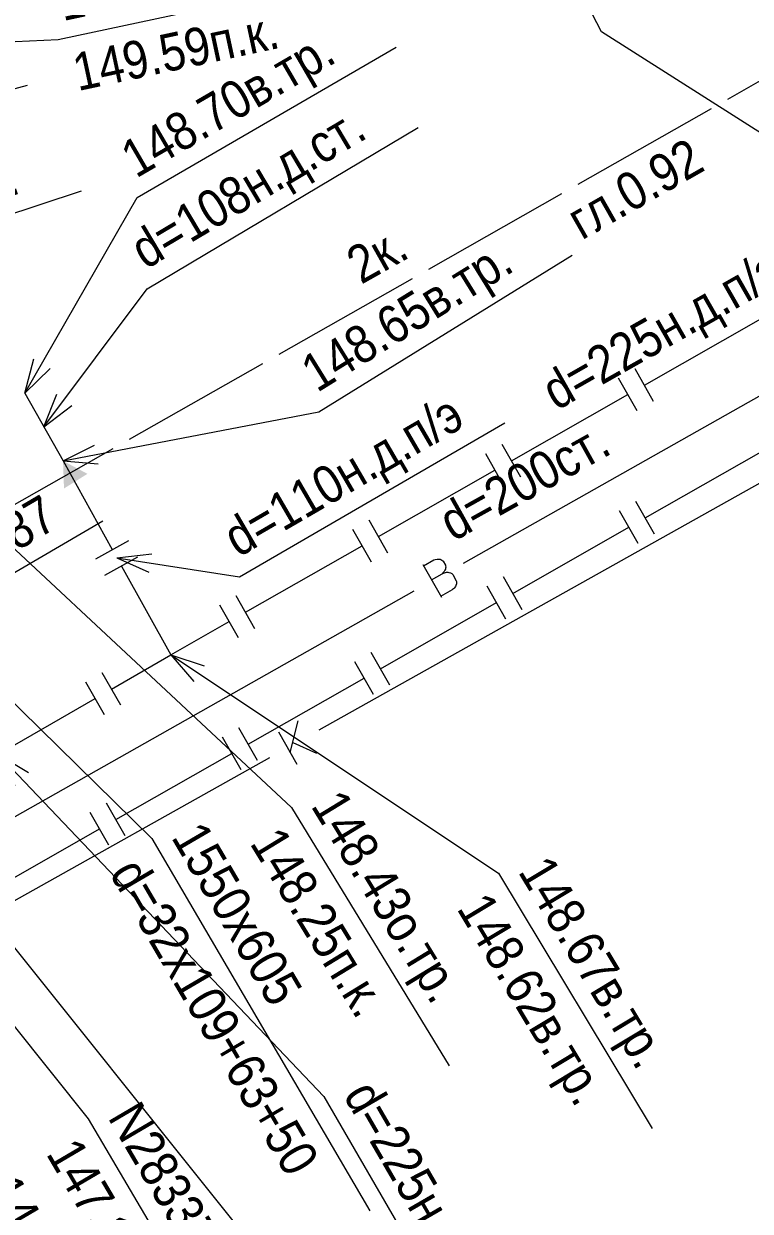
# Model space of a CAD drawing. Header units: metres. Extents: x 369 to 856, y 14070 to 14447.
# Drawn here: x 517.8 to 537.08, y 14293.61 to 14325.15 of the extents above; entities that cross this region are included whole.
import ezdxf
from ezdxf.enums import TextEntityAlignment as Align

# ---------------------------------------------------------------- set-up
doc = ezdxf.new("R2010")
doc.units = ezdxf.units.M
doc.header["$MEASUREMENT"] = 0
for name, color, linetype, lineweight in [('Водопровод', 7, 'Continuous', 25), ('Газопровод', 7, 'Continuous', 25), ('Кабель электрический', 7, 'Continuous', 25), ('Канализация самотёчная', 7, 'Continuous', 25), ('Теплосеть', 7, 'Continuous', 25)]:
    doc.layers.add(name, color=color, linetype=linetype, lineweight=lineweight)
doc.styles.add('Style-RUSSIAN_1251', font='RUSSIAN_1251.shx')
doc.styles.add('Style-RUSSIAN_1251 I 0.00000', font='RUSSIAN_1251.shx')

# ---------------------------------------------------------------- blocks, each defined once
blk = doc.blocks.new('msdElementTypeLineString_551')
at = {"layer": 'Газопровод', "color": 252, "linetype": 'Continuous', "lineweight": 9}
for p, q in [((30.853, 10.633), (33.931, 12.388)), ((31.1, 10.198), (30.605, 11.067)), ((30.666, 9.951), (30.171, 10.82)), ((27.34, 8.63), (30.418, 10.385)), ((27.587, 8.196), (27.092, 9.065)), ((27.153, 7.948), (26.658, 8.817)), ((23.827, 6.628), (26.905, 8.383)), ((24.074, 6.193), (23.579, 7.062)), ((23.64, 5.946), (23.145, 6.815)), ((20.313, 4.625), (23.392, 6.38)), ((20.561, 4.191), (20.066, 5.06)), ((20.127, 3.943), (19.631, 4.812)), ((16.8, 2.623), (19.879, 4.378)), ((17.048, 2.189), (16.553, 3.057)), ((16.614, 1.941), (16.118, 2.81)), ((13.287, 0.62), (16.366, 2.375))]:
    blk.add_line(p, q, dxfattribs=at)
blk = doc.blocks.new('msdElementTypeMultiLine_244')
at = {"layer": 'Газопровод', "color": 252, "linetype": 'Continuous', "lineweight": 9}
blk.add_blockref('msdElementTypeLineString_551', (0, 0), dxfattribs=at)
blk = doc.blocks.new('UKAZD_9')
at = {"layer": 'Газопровод', "linetype": 'Continuous', "lineweight": 9}
blk.add_hatch(color=252, dxfattribs=at).paths.add_polyline_path([(0.636, -0.367), (0, 0), (0.636, 0.367)])
blk = doc.blocks.new('msdElementTypeMultiLine_247')
at = {"layer": 'Газопровод', "color": 252, "linetype": 'Continuous', "lineweight": 9, "flags": 128}
blk.add_lwpolyline([(0, 1.8), (1.01, 0)], dxfattribs=at)
blk = doc.blocks.new('msdElementTypeLineString_566')
at = {"layer": 'Кабель электрический', "color": 252, "linetype": 'Continuous', "lineweight": 9}
for p, q in [((24.61, 12.736), (26.378, 13.741)), ((20.64, 10.478), (24.175, 12.489)), ((16.669, 8.22), (20.205, 10.231)), ((12.699, 5.963), (16.234, 7.973)), ((8.728, 3.705), (12.264, 5.716)), ((4.758, 1.448), (8.294, 3.458))]:
    blk.add_line(p, q, dxfattribs=at)
at = {"layer": 'Кабель электрический', "color": 252, "linetype": 'Continuous', "lineweight": 9, "flags": 128}
for points in [[(0, 3.538), (0.74, 2.355), (1.078, 1.814)], [(1.343, 1.39), (2.212, 0), (4.323, 1.2)]]:
    blk.add_lwpolyline(points, dxfattribs=at)
blk = doc.blocks.new('msdElementTypeMultiLine_257')
at = {"layer": 'Кабель электрический', "color": 252, "linetype": 'Continuous', "lineweight": 9}
blk.add_blockref('msdElementTypeLineString_566', (0, 0), dxfattribs=at)
blk = doc.blocks.new('msdElementTypeLineString_750')
at = {"layer": 'Водопровод', "color": 252, "linetype": 'Continuous', "lineweight": 9}
for p, q in [((14.992, 8.47), (28.678, 16.202)), ((0.001, 0), (13.686, 7.732))]:
    blk.add_line(p, q, dxfattribs=at)
blk = doc.blocks.new('msdElementTypeLineString_751')
at = {"layer": 'Водопровод', "color": 252, "linetype": 'Continuous', "lineweight": 9}
for p, q in [((14.413, 8.932), (14.904, 8.063)), ((14.642, 8.528), (14.922, 8.686)), ((14.888, 8.092), (15.204, 8.27))]:
    blk.add_line(p, q, dxfattribs=at)
at = {"layer": 'Водопровод', "color": 252, "linetype": 'Continuous', "lineweight": 9, "flags": 128}
blk.add_lwpolyline([(14.431, 8.9), (14.709, 9.057), (14.738, 9.066), (14.791, 9.075), (14.845, 9.074), (14.869, 9.07), (14.893, 9.062), (14.918, 9.048), (14.944, 9.028), (14.954, 9.017), (15.011, 8.916), (15.017, 8.894), (15.021, 8.862), (15.018, 8.837), (15.013, 8.81), (14.999, 8.779), (14.977, 8.745), (14.956, 8.718), (14.922, 8.686), (14.957, 8.701), (14.988, 8.715), (15.038, 8.725), (15.072, 8.726), (15.106, 8.723), (15.147, 8.71), (15.183, 8.689), (15.206, 8.666), (15.3, 8.5), (15.306, 8.482), (15.309, 8.454), (15.306, 8.418), (15.292, 8.378), (15.277, 8.348), (15.246, 8.307), (15.226, 8.285), (15.204, 8.27)], dxfattribs=at)
blk = doc.blocks.new('msdElementTypeMultiLine_379')
at = {"layer": 'Водопровод', "color": 252, "linetype": 'Continuous', "lineweight": 9}
for name, p in [('msdElementTypeLineString_750', (0.5, 0.5)), ('msdElementTypeLineString_751', (0, 0))]:
    blk.add_blockref(name, p, dxfattribs=at)
blk = doc.blocks.new('msdElementTypeLineString_754')
at = {"layer": 'Канализация самотёчная', "color": 252, "linetype": 'Continuous', "lineweight": 9}
for p, q in [((22.825, 12.797), (44.342, 24.861)), ((0.001, 0), (21.517, 12.064))]:
    blk.add_line(p, q, dxfattribs=at)
blk = doc.blocks.new('msdElementTypeLineString_755')
at = {"layer": 'Канализация самотёчная', "color": 252, "linetype": 'Continuous', "lineweight": 9}
for p, q in [((22.247, 13.251), (22.732, 12.387)), ((22.559, 12.695), (22.771, 13.544)), ((22.626, 12.964), (23.255, 12.68))]:
    blk.add_line(p, q, dxfattribs=at)
blk = doc.blocks.new('msdElementTypeMultiLine_381')
at = {"layer": 'Канализация самотёчная', "color": 252, "linetype": 'Continuous', "lineweight": 9}
for name, p in [('msdElementTypeLineString_754', (0.506, 0.506)), ('msdElementTypeLineString_755', (0, 0))]:
    blk.add_blockref(name, p, dxfattribs=at)
blk = doc.blocks.new('msdElementTypeLineString_831')
at = {"layer": 'Газопровод', "color": 252, "linetype": 'Continuous', "lineweight": 9}
for p, q in [((13.073, 7.657), (16.168, 9.419)), ((13.32, 7.222), (12.826, 8.091)), ((12.886, 6.975), (12.391, 7.844)), ((9.543, 5.647), (12.638, 7.409)), ((9.79, 5.213), (9.296, 6.082)), ((9.356, 4.965), (8.861, 5.834)), ((6.013, 3.638), (9.108, 5.4)), ((5.826, 2.956), (5.331, 3.825)), ((6.26, 3.203), (5.766, 4.072)), ((2.483, 1.628), (5.579, 3.39)), ((2.731, 1.194), (2.236, 2.063)), ((2.296, 0.947), (1.801, 1.816)), ((0.501, 0.5), (2.049, 1.381))]:
    blk.add_line(p, q, dxfattribs=at)
blk = doc.blocks.new('msdElementTypeMultiLine_435')
at = {"layer": 'Газопровод', "color": 252, "linetype": 'Continuous', "lineweight": 9}
blk.add_blockref('msdElementTypeLineString_831', (0, 0), dxfattribs=at)
blk = doc.blocks.new('msdElementTypeLineString_832')
at = {"layer": 'Газопровод', "color": 252, "linetype": 'Continuous', "lineweight": 9}
for p, q in [((0.5, 5.65), (1.809, 3.294)), ((1.372, 3.051), (2.246, 3.536)), ((1.614, 2.614), (2.488, 3.099)), ((2.051, 2.856), (3.36, 0.5))]:
    blk.add_line(p, q, dxfattribs=at)
blk = doc.blocks.new('msdElementTypeMultiLine_436')
at = {"layer": 'Газопровод', "color": 252, "linetype": 'Continuous', "lineweight": 9}
blk.add_blockref('msdElementTypeLineString_832', (0, 0), dxfattribs=at)
blk = doc.blocks.new('msdElementTypeLineString_1050')
at = {"layer": 'Газопровод', "color": 252, "linetype": 'Continuous', "lineweight": 9}
for p, q in [((73.01, 5.601), (74.582, 6.509)), ((73.26, 5.168), (72.76, 6.034)), ((72.827, 4.918), (72.327, 5.784)), ((69.433, 3.535), (72.577, 5.351))]:
    blk.add_line(p, q, dxfattribs=at)
blk = doc.blocks.new('msdElementTypeMultiLine_604')
at = {"layer": 'Газопровод', "color": 252, "linetype": 'Continuous', "lineweight": 9}
blk.add_blockref('msdElementTypeLineString_1050', (0, 0), dxfattribs=at)
blk = doc.blocks.new('DIMTXT_52')
at = {"layer": 'Теплосеть', "color": 252, "linetype": 'Continuous', "lineweight": 9}
for q in [(0.911, 0.208), (0.888, -0.291)]:
    blk.add_line((0, 0), q, dxfattribs=at)
at = {"layer": 'Теплосеть', "color": 252, "linetype": 'Continuous', "lineweight": 9, "flags": 128}
blk.add_lwpolyline([(0, 0), (7.948, -0.367), (15.664, 1.712)], dxfattribs=at)
at = {"layer": 'Теплосеть', "color": 252, "linetype": 'Continuous', "lineweight": 9, "style": 'Style-RUSSIAN_1251', "width": 0.9}
for s, p in [('150.07о.тр.', (7.788, 1.092)), ('149.71н.щ.п.', (8.282, -0.743))]:
    blk.add_text(s, height=1, rotation=15.0811, dxfattribs=at).set_placement(p, align=Align.TOP_LEFT)
blk = doc.blocks.new('DIMTXT_88')
at = {"layer": 'Газопровод', "color": 252, "linetype": 'Continuous', "lineweight": 9}
for q in [(0.367, -0.859), (0.758, -0.546)]:
    blk.add_line((0, 0), q, dxfattribs=at)
at = {"layer": 'Газопровод', "color": 252, "linetype": 'Continuous', "lineweight": 9, "flags": 128}
blk.add_lwpolyline([(0, 0), (7.187, -8.977), (11.234, -15.877)], dxfattribs=at)
at = {"layer": 'Газопровод', "color": 252, "linetype": 'Continuous', "lineweight": 9, "style": 'Style-RUSSIAN_1251', "width": 0.9}
blk.add_text('147.34в.тр.', height=1, rotation=300.394, dxfattribs=at).set_placement((8.552, -8.437), align=Align.TOP_LEFT)
blk = doc.blocks.new('DIMTXT_97')
at = {"layer": 'Теплосеть', "color": 252, "linetype": 'Continuous', "lineweight": 9}
for q in [(0.887, 0.291), (0.911, -0.208)]:
    blk.add_line((0, 0), q, dxfattribs=at)
at = {"layer": 'Теплосеть', "color": 252, "linetype": 'Continuous', "lineweight": 9, "flags": 128}
blk.add_lwpolyline([(0, 0), (18.27, 0.847), (26.008, 2.505)], dxfattribs=at)
at = {"layer": 'Теплосеть', "color": 252, "linetype": 'Continuous', "lineweight": 9, "style": 'Style-RUSSIAN_1251', "width": 0.9}
for s, p in [('149.79о.тр.', (18.187, 2.312)), ('149.59п.к.', (18.585, 0.454))]:
    blk.add_text(s, height=1, rotation=12.0926, dxfattribs=at).set_placement(p, align=Align.TOP_LEFT)
blk = doc.blocks.new('DIMTXT_113')
at = {"layer": 'Теплосеть', "color": 252, "linetype": 'Continuous', "lineweight": 9}
for q in [(0.467, -0.809), (0.817, -0.452)]:
    blk.add_line((0, 0), q, dxfattribs=at)
at = {"layer": 'Теплосеть', "color": 252, "linetype": 'Continuous', "lineweight": 9, "flags": 128}
blk.add_lwpolyline([(0, 0), (10.414, -10.219), (16.202, -20.106)], dxfattribs=at)
at = {"layer": 'Теплосеть', "color": 252, "linetype": 'Continuous', "lineweight": 9, "style": 'Style-RUSSIAN_1251', "width": 0.9}
for s, p in [('1550х605', (11.779, -9.681)), ('d=32х109+63+50', (10.14, -10.64))]:
    blk.add_text(s, height=1, rotation=300.3423, dxfattribs=at).set_placement(p, align=Align.TOP_LEFT)
blk = doc.blocks.new('DIMTXT_156')
at = {"layer": 'Теплосеть', "color": 252, "linetype": 'Continuous', "lineweight": 9}
for q in [(0.932, 0.069), (0.834, -0.421)]:
    blk.add_line((0, 0), q, dxfattribs=at)
at = {"layer": 'Теплосеть', "color": 252, "linetype": 'Continuous', "lineweight": 9, "flags": 128}
blk.add_lwpolyline([(0, 0), (8.74, -1.745), (16.324, 0.755)], dxfattribs=at)
at = {"layer": 'Теплосеть', "color": 252, "linetype": 'Continuous', "lineweight": 9, "style": 'Style-RUSSIAN_1251', "width": 0.9}
for s, p in [('148.50о.тр.', (8.5, -0.297)), ('148.32п.к.', (9.095, -2.102))]:
    blk.add_text(s, height=1, rotation=18.2445, dxfattribs=at).set_placement(p, align=Align.TOP_LEFT)
blk = doc.blocks.new('DIMTXT_285')
at = {"layer": 'Газопровод', "color": 252, "linetype": 'Continuous', "lineweight": 9}
for q in [(-0.009, -0.934), (0.474, -0.805)]:
    blk.add_line((0, 0), q, dxfattribs=at)
at = {"layer": 'Газопровод', "color": 252, "linetype": 'Continuous', "lineweight": 9, "flags": 128}
blk.add_lwpolyline([(0, 0), (2.951, -11.05), (6.845, -17.989)], dxfattribs=at)
at = {"layer": 'Газопровод', "color": 252, "linetype": 'Continuous', "lineweight": 9, "style": 'Style-RUSSIAN_1251', "width": 0.9}
blk.add_text('148.57в.тр.', height=1, rotation=299.299, dxfattribs=at).set_placement((4.326, -10.536), align=Align.TOP_LEFT)
blk = doc.blocks.new('DIMTXT_292')
at = {"layer": 'Газопровод', "color": 252, "linetype": 'Continuous', "lineweight": 9}
for q in [(0.232, 0.905), (0.665, 0.656)]:
    blk.add_line((0, 0), q, dxfattribs=at)
at = {"layer": 'Газопровод', "color": 252, "linetype": 'Continuous', "lineweight": 9, "flags": 128}
blk.add_lwpolyline([(0, 0), (2.981, 5.189), (9.854, 9.185)], dxfattribs=at)
at = {"layer": 'Газопровод', "color": 252, "linetype": 'Continuous', "lineweight": 9, "style": 'Style-RUSSIAN_1251', "width": 0.9}
blk.add_text('148.70в.тр.', height=1, rotation=30.1734, dxfattribs=at).set_placement((2.447, 6.556), align=Align.TOP_LEFT)
blk = doc.blocks.new('DIMTXT_293')
at = {"layer": 'Газопровод', "color": 252, "linetype": 'Continuous', "lineweight": 9}
for q in [(0.837, 0.415), (0.931, -0.076)]:
    blk.add_line((0, 0), q, dxfattribs=at)
at = {"layer": 'Газопровод', "color": 252, "linetype": 'Continuous', "lineweight": 9, "flags": 128}
blk.add_lwpolyline([(0, 0), (6.791, 1.299), (13.515, 5.46)], dxfattribs=at)
at = {"layer": 'Газопровод', "color": 252, "linetype": 'Continuous', "lineweight": 9, "style": 'Style-RUSSIAN_1251', "width": 0.9}
blk.add_text('148.65в.тр.', height=1, rotation=31.7519, dxfattribs=at).set_placement((6.219, 2.65), align=Align.TOP_LEFT)
blk = doc.blocks.new('DIMTXT_294')
at = {"layer": 'Газопровод', "color": 252, "linetype": 'Continuous', "lineweight": 9}
for q in [(0.338, 0.871), (0.739, 0.572)]:
    blk.add_line((0, 0), q, dxfattribs=at)
at = {"layer": 'Газопровод', "color": 252, "linetype": 'Continuous', "lineweight": 9, "flags": 128}
blk.add_lwpolyline([(0, 0), (2.736, 3.666), (9.935, 7.951)], dxfattribs=at)
at = {"layer": 'Газопровод', "color": 252, "linetype": 'Continuous', "lineweight": 9, "style": 'Style-RUSSIAN_1251', "width": 0.9}
blk.add_text('d=108н.д.ст.', height=1, rotation=30.7576, dxfattribs=at).set_placement((2.188, 5.028), align=Align.TOP_LEFT)
blk = doc.blocks.new('DIMTXT_295')
at = {"layer": 'Газопровод', "color": 252, "linetype": 'Continuous', "lineweight": 9}
for q in [(0.928, 0.109), (0.851, -0.385)]:
    blk.add_line((0, 0), q, dxfattribs=at)
at = {"layer": 'Газопровод', "color": 252, "linetype": 'Continuous', "lineweight": 9, "flags": 128}
blk.add_lwpolyline([(0, 0), (3.254, -0.506), (10.295, 3.582)], dxfattribs=at)
at = {"layer": 'Газопровод', "color": 252, "linetype": 'Continuous', "lineweight": 9, "style": 'Style-RUSSIAN_1251', "width": 0.9}
blk.add_text('d=110н.д.п/э', height=1, rotation=30.1421, dxfattribs=at).set_placement((2.72, 0.861), align=Align.TOP_LEFT)
blk = doc.blocks.new('DIMTXT_323')
at = {"layer": 'Кабель электрический', "color": 252, "linetype": 'Continuous', "lineweight": 9}
for q in [(0.58, -0.732), (0.875, -0.328)]:
    blk.add_line((0, 0), q, dxfattribs=at)
at = {"layer": 'Кабель электрический', "color": 252, "linetype": 'Continuous', "lineweight": 9, "flags": 128}
blk.add_lwpolyline([(0, 0), (1.412, -1.028), (5.805, 1.54)], dxfattribs=at)
at = {"layer": 'Кабель электрический', "color": 252, "linetype": 'Continuous', "lineweight": 9, "style": 'Style-RUSSIAN_1251', "width": 0.9}
blk.add_text('гл.0.87', height=1, rotation=30.3068, dxfattribs=at).set_placement((0.875, 0.337), align=Align.TOP_LEFT)
blk = doc.blocks.new('DIMTXT_436')
at = {"layer": 'Газопровод', "color": 252, "linetype": 'Continuous', "lineweight": 9}
for q in [(0.611, -0.707), (0.888, -0.291)]:
    blk.add_line((0, 0), q, dxfattribs=at)
at = {"layer": 'Газопровод', "color": 252, "linetype": 'Continuous', "lineweight": 9, "flags": 128}
blk.add_lwpolyline([(0, 0), (8.702, -5.795), (12.779, -12.579)], dxfattribs=at)
at = {"layer": 'Газопровод', "color": 252, "linetype": 'Continuous', "lineweight": 9, "style": 'Style-RUSSIAN_1251', "width": 0.9}
for s, p in [('148.67в.тр.', (10.061, -5.241)), ('148.62в.тр.', (8.432, -6.22))]:
    blk.add_text(s, height=1, rotation=301.0049, dxfattribs=at).set_placement(p, align=Align.TOP_LEFT)
blk = doc.blocks.new('DIMTXT_457')
at = {"layer": 'Теплосеть', "color": 252, "linetype": 'Continuous', "lineweight": 9}
for q in [(0.487, -0.797), (0.829, -0.431)]:
    blk.add_line((0, 0), q, dxfattribs=at)
at = {"layer": 'Теплосеть', "color": 252, "linetype": 'Continuous', "lineweight": 9, "flags": 128}
blk.add_lwpolyline([(0, 0), (11.591, -10.815), (15.779, -17.672)], dxfattribs=at)
at = {"layer": 'Теплосеть', "color": 252, "linetype": 'Continuous', "lineweight": 9, "style": 'Style-RUSSIAN_1251', "width": 0.9}
for s, p in [('148.43о.тр.', (12.946, -10.251)), ('148.25п.к.', (11.324, -11.242))]:
    blk.add_text(s, height=1, rotation=301.4152, dxfattribs=at).set_placement(p, align=Align.TOP_LEFT)
blk = doc.blocks.new('DIMTXT_506')
at = {"layer": 'Водопровод', "color": 252, "linetype": 'Continuous', "lineweight": 9}
for q in [(-0.625, 0.694), (-0.894, 0.272)]:
    blk.add_line((0, 0), q, dxfattribs=at)
at = {"layer": 'Водопровод', "color": 252, "linetype": 'Continuous', "lineweight": 9, "flags": 128}
blk.add_lwpolyline([(0, 0), (-10.019, 6.375), (-13.655, 13.396)], dxfattribs=at)
at = {"layer": 'Водопровод', "color": 252, "linetype": 'Continuous', "lineweight": 9, "style": 'Style-RUSSIAN_1251', "width": 0.9}
for s, p in [('N28336', (-12.368, 14.063)), ('146.89н.тр.', (-14.055, 13.189)), ('гидрант', (-15.742, 12.316))]:
    blk.add_text(s, height=1, rotation=297.3804, dxfattribs=at).set_placement(p, align=Align.TOP_LEFT)
blk = doc.blocks.new('DIMTXT_570')
at = {"layer": 'Водопровод', "color": 252, "linetype": 'Continuous', "lineweight": 9}
for q in [(0.367, -0.859), (0.758, -0.546)]:
    blk.add_line((0, 0), q, dxfattribs=at)
at = {"layer": 'Водопровод', "color": 252, "linetype": 'Continuous', "lineweight": 9, "flags": 128}
blk.add_lwpolyline([(0, 0), (5.031, -6.283), (10.514, -15.604)], dxfattribs=at)
at = {"layer": 'Водопровод', "color": 252, "linetype": 'Continuous', "lineweight": 9, "style": 'Style-RUSSIAN_1251', "width": 0.9}
for s, p in [('N28337гидрант', (6.395, -5.741)), ('147.12в.тр.', (4.757, -6.705)), ('146.96н.тр.', (3.119, -7.668))]:
    blk.add_text(s, height=1, rotation=300.467, dxfattribs=at).set_placement(p, align=Align.TOP_LEFT)
blk = doc.blocks.new('DIMTXT_605')
at = {"layer": 'Газопровод', "color": 252, "linetype": 'Continuous', "lineweight": 9}
for q in [(0.439, -0.824), (0.802, -0.48)]:
    blk.add_line((0, 0), q, dxfattribs=at)
at = {"layer": 'Газопровод', "color": 252, "linetype": 'Continuous', "lineweight": 9, "flags": 128}
blk.add_lwpolyline([(0, 0), (8.643, -9.083), (13.117, -16.809)], dxfattribs=at)
at = {"layer": 'Газопровод', "color": 252, "linetype": 'Continuous', "lineweight": 9, "style": 'Style-RUSSIAN_1251', "width": 0.9}
blk.add_text('d=225н.д.п/э', height=1, rotation=300.0757, dxfattribs=at).set_placement((10.01, -8.551), align=Align.TOP_LEFT)

msp = doc.modelspace()

# ---------------------------------------------------------------- block references
at = {"layer": 'Водопровод', "color": 252, "linetype": 'Continuous', "lineweight": 9}
for name, p in [('DIMTXT_506', (543.157, 14318.558)), ('msdElementTypeMultiLine_379', (513.979, 14301.856)), ('DIMTXT_570', (514.48, 14302.356))]:
    msp.add_blockref(name, p, dxfattribs=at)
at = {"layer": 'Газопровод', "color": 252, "linetype": 'Continuous', "lineweight": 9}
for name, p in [('msdElementTypeMultiLine_244', (503.44, 14301.392)), ('msdElementTypeMultiLine_435', (521.199, 14307.89)), ('DIMTXT_292', (517.83, 14315.34)), ('DIMTXT_294', (518.335, 14314.44)), ('msdElementTypeMultiLine_604', (447.118, 14301.881)), ('DIMTXT_293', (518.84, 14313.54)), ('msdElementTypeMultiLine_247', (517.83, 14313.54)), ('DIMTXT_295', (520.27, 14310.965)), ('msdElementTypeMultiLine_436', (518.34, 14307.89)), ('DIMTXT_436', (521.7, 14308.39)), ('DIMTXT_605', (517.12, 14305.745)), ('DIMTXT_285', (512.54, 14303.1)), ('DIMTXT_88', (516.516, 14301.892))]:
    msp.add_blockref(name, p, dxfattribs=at)
at = {"layer": 'Газопровод', "color": 252, "linetype": 'Continuous', "lineweight": 9, "rotation": 302.032}
msp.add_blockref('UKAZD_9', (518.84, 14313.54), dxfattribs=at)
at = {"layer": 'Кабель электрический', "color": 252, "linetype": 'Continuous', "lineweight": 9}
for name, p in [('msdElementTypeMultiLine_257', (511.879, 14310.411)), ('DIMTXT_323', (514.091, 14310.411))]:
    msp.add_blockref(name, p, dxfattribs=at)
at = {"layer": 'Канализация самотёчная', "color": 252, "linetype": 'Continuous', "lineweight": 9}
msp.add_blockref('msdElementTypeMultiLine_381', (502.311, 14293.097), dxfattribs=at)
at = {"layer": 'Теплосеть', "color": 252, "linetype": 'Continuous', "lineweight": 9}
for name, p in [('DIMTXT_97', (500.44, 14323.88)), ('DIMTXT_52', (502.231, 14321.804)), ('DIMTXT_156', (503.01, 14319.952)), ('DIMTXT_457', (513.311, 14315.151)), ('DIMTXT_113', (510.782, 14313.733))]:
    msp.add_blockref(name, p, dxfattribs=at)

# ---------------------------------------------------------------- texts
at = {"layer": 'Водопровод', "color": 252, "linetype": 'Continuous', "lineweight": 9, "style": 'Style-RUSSIAN_1251', "width": 0.899998}
msp.add_text('d=200ст.', height=1, rotation=29.1287, dxfattribs=at).set_placement((529.201, 14311.386))
at = {"layer": 'Газопровод', "color": 252, "linetype": 'Continuous', "lineweight": 9, "style": 'Style-RUSSIAN_1251 I 0.00000', "width": 0.9}
msp.add_text('d=225н.д.п/э', height=1, rotation=29.651, dxfattribs=at).set_placement((531.939, 14314.86))
at = {"layer": 'Кабель электрический', "color": 252, "linetype": 'Continuous', "lineweight": 9}
for s, rotation, style, width, p in [('гл.0.92', 29.6229, 'Style-RUSSIAN_1251 I 0.00000', 0.9, (532.609, 14319.39)), ('2к.', 29.3707, 'Style-RUSSIAN_1251', 0.899998, (526.754, 14318.213))]:
    msp.add_text(s, height=1, rotation=rotation, dxfattribs=dict(at, style=style, width=width)).set_placement(p)

doc.saveas('drawing.dxf')
